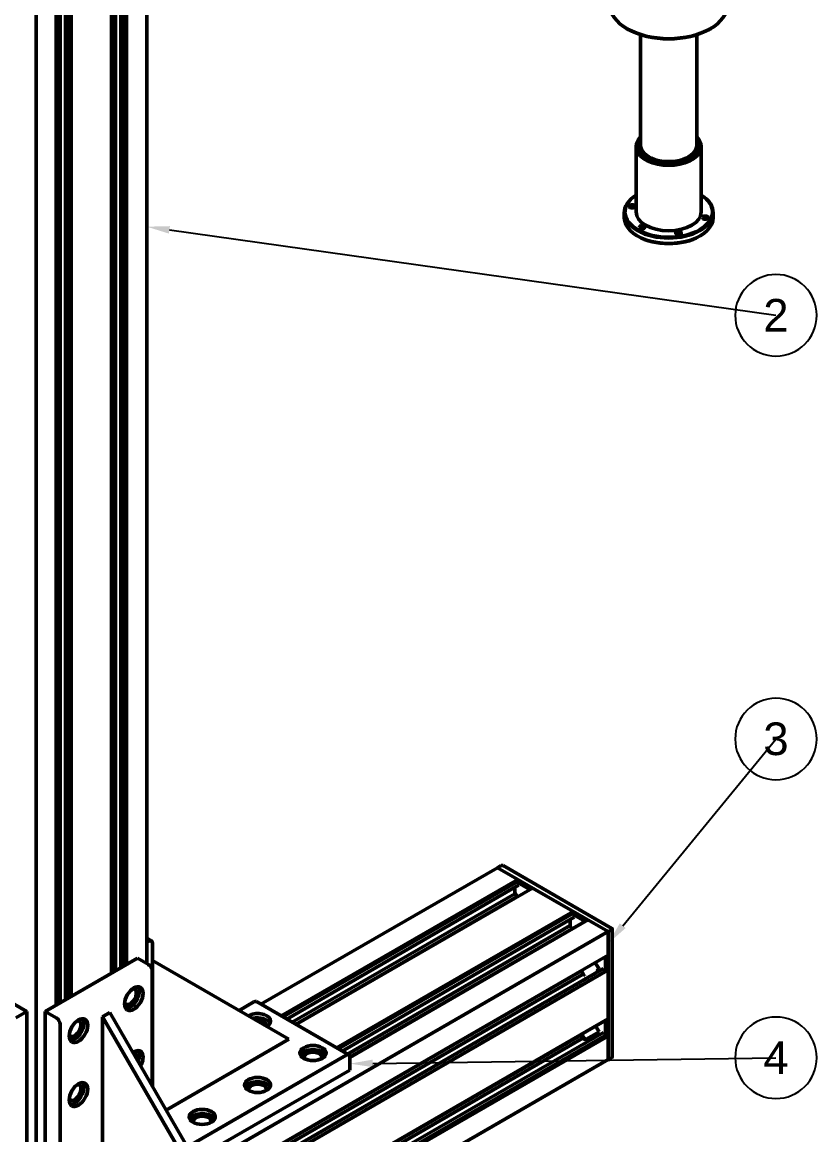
# Model space of a CAD drawing. Header units: millimetres. Extents: x 0 to 841, y 0 to 594.
# Drawn here: x 163.5 to 285.3, y 202.4 to 372.9 of the extents above; entities that cross this region are included whole.
import ezdxf
from ezdxf import colors
from ezdxf.entities.mleader import LeaderData, LeaderLine
from ezdxf.math import Vec2, Vec3

# ---------------------------------------------------------------- set-up
doc = ezdxf.new("R2010")
doc.units = ezdxf.units.MM
doc.header["$LTSCALE"] = 0.75
doc.layers.add('Balloons', color=7, linetype='Continuous', lineweight=25)
doc.layers.add('Visible', color=7, linetype='Continuous', lineweight=50)
doc.styles.get("Standard").update_dxf_attribs({"font": 'arial.ttf'})

# ---------------------------------------------------------------- blocks, each defined once
blk = doc.blocks.new('*B11')
at = {"transparency": 16777216}
for start, end in [(90, 270), (270, 90)]:
    blk.add_arc((0, 0), 6.25, start, end, dxfattribs=at)
at = {"transparency": 16777216, "insert": (0, 0), "char_height": 5, "attachment_point": 5}
blk.add_mtext('4', dxfattribs=at)
blk = doc.blocks.new('*B12')
at = {"transparency": 16777216}
for start, end in [(90, 270), (270, 90)]:
    blk.add_arc((0, 0), 6.25, start, end, dxfattribs=at)
at = {"transparency": 16777216, "insert": (0, 0), "char_height": 5, "attachment_point": 5}
blk.add_mtext('3', dxfattribs=at)
blk = doc.blocks.new('*B13')
at = {"transparency": 16777216}
for start, end in [(90, 270), (270, 90)]:
    blk.add_arc((0, 0), 6.25, start, end, dxfattribs=at)
at = {"transparency": 16777216, "insert": (0, 0), "char_height": 5, "attachment_point": 5}
blk.add_mtext('2', dxfattribs=at)

msp = doc.modelspace()

# ---------------------------------------------------------------- linework, layer by layer
at = {"layer": 'Visible', "extrusion": (-0.707107, -0.408248, 0.57735)}
for p, q in [((165.6257, 182.8882), (165.6257, 484.992)), ((182.5962, 228.612), (182.5962, 455.0009)), ((177.8303, 227.4934), (177.8303, 452.2493)), ((178.6435, 227.9629), (178.6435, 452.7188)), ((179.2092, 228.2895), (179.2092, 453.0454)), ((179.492, 228.4528), (179.492, 453.2087)), ((177.2151, 227.1383), (177.2151, 451.8942)), ((177.2646, 227.1668), (177.2646, 451.9227)), ((168.7298, 222.2393), (168.7298, 447.2739)), ((168.7793, 222.2679), (168.7793, 447.2472)), ((169.345, 222.5945), (169.345, 447.3504)), ((170.1582, 223.0639), (170.1582, 447.8198)), ((170.7239, 223.3905), (170.7239, 448.1464)), ((171.0067, 223.5538), (171.0067, 448.3097)), ((256.2767, 371.8745), (256.206, 371.9154)), ((268.8632, 371.8745), (268.934, 371.9154)), ((258.27, 354.0341), (258.27, 371.009)), ((266.87, 354.0341), (266.87, 371.009)), ((257.57, 343.8279), (257.57, 353.8708)), ((267.57, 343.8279), (267.57, 353.8708)), ((255.77, 342.9297), (255.77, 343.7462)), ((269.37, 342.9297), (269.37, 343.7462)), ((257.8324, 340.1128), (257.7617, 340.1536)), ((267.3076, 340.1128), (267.3783, 340.1536)), ((200.0985, 222.3702), (236.3363, 243.2921)), ((236.902, 243.6187), (236.3363, 243.2921)), ((236.3363, 243.2921), (253.3069, 233.4941)), ((236.3363, 243.2921), (239.4405, 241.4999)), ((253.8726, 233.984), (237.1849, 243.6187)), ((203.2027, 220.578), (239.4405, 241.4999)), ((203.4856, 220.4147), (239.5819, 241.2549)), ((204.0513, 220.0881), (239.5819, 240.6017)), ((239.4405, 241.4999), (239.5819, 241.2549)), ((239.5819, 241.2549), (239.5819, 240.6017)), ((239.5819, 240.9283), (241.2931, 239.9404)), ((204.8644, 219.6186), (238.9809, 239.3158)), ((205.4301, 219.292), (239.2637, 238.8259)), ((205.4796, 219.2634), (241.7174, 240.1853)), ((238.9809, 240.2547), (238.9809, 239.3158)), ((239.384, 238.8381), (238.9809, 239.5362)), ((238.9809, 239.3158), (239.2637, 238.8259)), ((239.2637, 238.8259), (239.3132, 238.7973)), ((241.7174, 240.1853), (247.9258, 236.6009)), ((211.688, 215.679), (247.9258, 236.6009)), ((211.9709, 215.5157), (248.0672, 236.356)), ((212.5366, 215.1891), (248.0672, 235.7028)), ((247.9258, 236.6009), (248.0672, 236.356)), ((248.0672, 236.356), (248.0672, 235.7028)), ((248.0672, 236.0294), (249.7784, 235.0414)), ((213.3497, 214.7196), (247.4662, 234.4168)), ((213.7219, 214.2813), (247.749, 233.9269)), ((213.7235, 214.2251), (250.2027, 235.2863)), ((247.4662, 235.3558), (247.4662, 234.4168)), ((247.4662, 234.4168), (247.749, 233.9269)), ((247.749, 233.9269), (247.7985, 233.8983)), ((250.2027, 235.2863), (253.3069, 233.4941)), ((253.3069, 233.4941), (253.8726, 233.8207)), ((253.9312, 214.3065), (253.9312, 233.9024)), ((182.5962, 232.4752), (183.2937, 232.0725)), ((182.8937, 232.0329), (182.5962, 231.8611)), ((190.6645, 197.3276), (253.3069, 233.4941)), ((253.3069, 213.8982), (253.3069, 233.4941)), ((253.3069, 233.4941), (253.3069, 229.9097)), ((183.4594, 209.8073), (183.4594, 231.7063)), ((164.2261, 221.2551), (150.0839, 229.4201)), ((181.182, 229.4285), (167.0399, 221.2636)), ((181.182, 229.4285), (182.8791, 228.4487)), ((204.3897, 217.0093), (183.4594, 229.0935)), ((192.2166, 194.6392), (253.3069, 229.9097)), ((251.3901, 228.8031), (251.3901, 228.7215)), ((251.4315, 228.5821), (251.8967, 227.7763)), ((252.8826, 229.6648), (252.8826, 227.6888)), ((183.4447, 227.4689), (183.4447, 209.8326)), ((192.2414, 194.5964), (249.0996, 227.4235)), ((192.5242, 194.1065), (249.3471, 226.9132)), ((192.9308, 193.4023), (252.5998, 227.8521)), ((193.2137, 192.9124), (253.1655, 227.5256)), ((249.0996, 227.4806), (249.0996, 227.3419)), ((249.2688, 227.4967), (249.2688, 227.5783)), ((249.6345, 226.7957), (249.3102, 227.3573)), ((251.5149, 227.7845), (251.9987, 227.5051)), ((251.8967, 227.7763), (251.7129, 227.6702)), ((252.5998, 227.8521), (253.1655, 227.5256)), ((253.1655, 227.5256), (253.2862, 227.3165)), ((253.3069, 227.2468), (253.3069, 220.1118)), ((196.753, 221.4184), (199.0157, 222.7248)), ((199.4157, 222.7644), (213.5578, 214.5995)), ((164.2261, 221.2551), (162.529, 220.2753)), ((164.2261, 183.6963), (164.2261, 221.2551)), ((167.0399, 221.2636), (167.0399, 183.7047)), ((168.7369, 220.2838), (167.0399, 221.2636)), ((175.808, 220.4471), (176.9394, 221.1003)), ((175.808, 189.5835), (175.808, 220.4471)), ((203.2437, 172.927), (175.808, 220.4471)), ((176.9394, 221.1003), (204.3751, 173.5802)), ((196.4593, 187.2908), (253.3069, 220.1118)), ((169.3026, 185.8276), (169.3026, 219.304)), ((251.4315, 218.9474), (251.8967, 218.1417)), ((252.8826, 219.8668), (252.8826, 217.8909)), ((204.3897, 217.0093), (185.5734, 206.1457)), ((196.484, 187.2479), (249.0996, 217.6255)), ((196.7669, 186.758), (249.395, 217.1429)), ((197.1735, 186.0538), (252.5998, 218.0542)), ((197.4563, 185.5639), (253.1655, 217.7276)), ((197.5977, 185.3189), (253.3069, 217.4826)), ((249.0996, 217.6827), (249.0996, 217.6256)), ((249.0996, 217.6256), (249.334, 217.2196)), ((249.6345, 217.161), (249.3102, 217.7227)), ((249.434, 217.1141), (249.6345, 216.9983)), ((251.8967, 218.1417), (249.905, 216.9918)), ((251.5714, 217.9539), (251.9987, 217.7072)), ((252.5998, 218.0542), (253.1655, 217.7276)), ((253.1655, 217.7276), (253.3069, 217.4826)), ((253.3069, 217.4826), (253.3069, 213.8982)), ((213.1578, 214.5599), (188.8261, 200.5119)), ((200.4299, 183.3697), (253.3069, 213.8982)), ((213.7235, 212.2737), (213.7235, 214.2333)), ((253.8726, 214.2248), (253.3069, 213.8982)), ((189.9574, 198.5523), (213.7235, 212.2737))]:
    msp.add_line(p, q, dxfattribs=at)
at = {"layer": 'Visible'}
for centre, major_axis, start_param, end_param in [((262.57, 375.5896), (-9, 0), 0, 3.14159265), ((262.57, 375.5079), (8.9, 0), 3.92699082, 5.49778714), ((262.57, 353.8708), (-5, 0), -0.53552665, 3.67711931), ((262.57, 353.9524), (4.4, 0), 2.92798607, 6.49679189), ((262.57, 354.0341), (4.3, 0), 3.14159265, 6.28318531), ((262.57, 343.7462), (6.8, 0), 2.39689687, 7.02788109), ((256.9676, 344.6946), (0.42, 0), 3.14159265, 9.42477796), ((262.57, 342.9297), (6.8, 0), 3.14159265, 6.28318531), ((262.57, 343.8279), (-5, 0), 0, 3.14159265), ((268.1724, 342.9612), (0.42, 0), 3.14159265, 9.42477796), ((237.0434, 243.537), (-0.2, 0), 3.92699082, 5.49778714), ((253.7312, 233.9024), (0.2, 0), -0.78539816, 0.78539816), ((182.8937, 231.3797), (0.4, 0.6928), -0.78539816, 0.78539816), ((251.5315, 228.6398), (-0.1, 0.1732), 0.78539816, 1.57079633), ((249.7759, 226.8773), (-0.1414, 0.2449), 1.57079633, 1.87182209), ((168.7369, 219.6306), (-0.4, 0.6928), 3.92699082, 5.49778714), ((251.5315, 219.0051), (-0.1, 0.1732), 1.20966622, 1.57079633), ((249.434, 217.2774), (-0.1, 0.1732), 1.57079633, 2.35619449), ((249.7759, 217.2427), (-0.1414, 0.2449), 1.57079633, 3.05790223), ((213.1578, 213.9067), (0.4, 0.6928), -0.78539816, 0.78539816)]:
    msp.add_ellipse(centre, major_axis=major_axis, ratio=0.57735027, start_param=start_param, end_param=end_param, dxfattribs=at)
at = {"layer": 'Visible', "extrusion": (-2e-16, -1e-16, -1)}
msp.add_ellipse((262.57, 353.9524), major_axis=(4.9, 0), ratio=0.57735027, start_param=-0.50006579, end_param=3.64165844, dxfattribs=at)
at = {"layer": 'Visible', "extrusion": (0, 1e-16, -1)}
msp.add_ellipse((262.57, 343.8279), major_axis=(-6.7, 0), ratio=0.57735027, start_param=2.41323504, end_param=7.01154292, dxfattribs=at)
at = {"layer": 'Visible'}
for centre in [(258.4688, 341.46), (264.0711, 340.5933)]:
    msp.add_ellipse(centre, major_axis=(-0.42, 0), ratio=0.57735027, dxfattribs=at)
at = {"layer": 'Visible', "extrusion": (-1e-16, -3e-16, -1)}
msp.add_ellipse((262.57, 342.8481), major_axis=(-6.7, 0), ratio=0.57735027, start_param=3.92699082, end_param=5.49778714, dxfattribs=at)
at = {"layer": 'Visible', "extrusion": (-1e-16, 0, -1)}
for centre, major_axis, start_param, end_param in [((182.8791, 227.7955), (-0.4, 0.6928), 0.78539816, 2.35619449), ((253.2362, 227.2876), (-0.05, 0.0866), 1.57082386, 2.35619449), ((180.6163, 223.2232), (1, 1.7321), 3.14159265, 9.42477796), ((199.0157, 222.0716), (0.4, 0.6928), -0.78539816, 0), ((172.131, 218.3242), (1, 1.7321), 3.14159265, 9.42477796), ((199.5814, 219.7854), (-2, 0), 0.78539816, 3.92699082), ((180.6163, 213.4252), (1, 1.7321), -0.8831661, 1.52666721), ((208.0667, 214.8865), (-2, 0), 1.57079633, 7.85398163), ((208.0667, 214.2333), (-2, 0), 0.28675655, 2.8548361), ((253.7312, 214.3065), (-0.2, 0), 3.14159265, 3.92699082), ((172.131, 208.5262), (1, 1.7321), 3.14159265, 9.42477796), ((199.5814, 209.9875), (-2, 0), 1.57079633, 7.85398163), ((199.5814, 209.3343), (-2, 0), 0.28675655, 2.8548361), ((191.0961, 205.0885), (2, 0), -1.57079633, 4.71238898), ((191.0961, 204.4353), (-2, 0), 0.28675655, 2.8548361)]:
    msp.add_ellipse(centre, major_axis=major_axis, ratio=0.57735027, start_param=start_param, end_param=end_param, dxfattribs=at)
at = {"layer": 'Visible', "extrusion": (-2e-16, 0, -1)}
msp.add_ellipse((249.4102, 227.4151), major_axis=(-0.1, 0.1732), ratio=0.57735027, start_param=-1.57079633, end_param=-0.78539816, dxfattribs=at)
at = {"layer": 'Visible', "extrusion": (-1e-16, -1e-16, -1)}
for centre, end_param in [((180.0506, 223.5498), 3.43980237), ((171.5653, 218.6508), 3.43980237), ((180.0506, 213.7518), 0.97346282), ((171.5653, 208.8528), 3.43980237)]:
    msp.add_ellipse(centre, major_axis=(0.675, 1.1691), ratio=0.57735027, start_param=-0.29820972, end_param=end_param, dxfattribs=at)
at = {"layer": 'Visible', "extrusion": (0, -3e-16, -1)}
for centre, end_param in [((180.0506, 223.5498), 2.8548361), ((171.5653, 218.6508), 2.8548361), ((180.0506, 213.7518), 1.32607744), ((171.5653, 208.8528), 2.8548361)]:
    msp.add_ellipse(centre, major_axis=(1, 1.7321), ratio=0.57735027, start_param=0.28675655, end_param=end_param, dxfattribs=at)
at = {"layer": 'Visible', "extrusion": (0, 0, -1)}
for centre, major_axis, start_param, end_param in [((199.5814, 219.1322), (-2, 0), 1.19691501, 2.8548361), ((249.4102, 217.7804), (-0.1, 0.1732), -1.57079633, -1.20966622)]:
    msp.add_ellipse(centre, major_axis=major_axis, ratio=0.57735027, start_param=start_param, end_param=end_param, dxfattribs=at)
at = {"layer": 'Visible', "extrusion": (-1e-16, 1e-16, -1)}
msp.add_ellipse((199.5814, 219.1322), major_axis=(1.35, 0), ratio=0.57735027, start_param=4.56126447, end_param=6.43430982, dxfattribs=at)
at = {"layer": 'Visible', "extrusion": (-1e-16, -2e-16, -1)}
msp.add_ellipse((249.7759, 217.0799), major_axis=(-0.2, 0), ratio=0.57735027, start_param=4.01068124, end_param=5.49778714, dxfattribs=at)
at = {"layer": 'Visible', "extrusion": (-3e-16, -2e-16, -1)}
for centre, major_axis, start_param, end_param in [((208.0667, 214.2333), (1.35, 0), 2.84338293, 6.58139503), ((199.5814, 209.3343), (1.35, 0), 2.84338293, 6.58139503), ((191.0961, 204.4353), (-1.35, 0), -0.29820972, 3.43980237)]:
    msp.add_ellipse(centre, major_axis=major_axis, ratio=0.57735027, start_param=start_param, end_param=end_param, dxfattribs=at)

# ---------------------------------------------------------------- leaders
at = {"layer": 'Balloons'}
ml = msp.add_multileader_block('Standard', dxfattribs=at)
ml.set_content('*B13', color=256)
ml.set_leader_properties()
ml.build(insert=Vec2(0, 0))
ml.multileader.update_dxf_attribs({"has_dogleg": 0, "arrow_head_size": 3.5, "block_connection_type": 1})
ctx = ml.context
ctx.base_point, ctx.char_height, ctx.arrow_head_size = Vec3(279.0066, 327.9905), 3.5, 3.5
ctx.attachment_type = 1
notes = []
notes.append((ctx, [(0, (1, 1, 0), (271.0066, 327.9905), (1, 0), 8, [(0, [(182.5962, 341.5724)], 0, [])])]))
ctx.block.insert = Vec3(279.0066, 327.9905)
ml = msp.add_multileader_block('Standard', dxfattribs=at)
ml.set_content('*B12', color=256)
ml.set_leader_properties()
ml.build(insert=Vec2(0, 0))
ml.multileader.update_dxf_attribs({"has_dogleg": 0, "arrow_head_size": 3.5, "block_connection_type": 1})
ctx = ml.context
ctx.base_point, ctx.char_height, ctx.arrow_head_size = Vec3(279.0066, 263.0265), 3.5, 3.5
ctx.attachment_type = 1
notes.append((ctx, [(0, (1, 1, 0), (271.0066, 263.0265), (1, 0), 8, [(0, [(253.3069, 231.7019)], 0, [])])]))
ctx.block.insert = Vec3(279.0066, 263.0265)
ml = msp.add_multileader_block('Standard', dxfattribs=at)
ml.set_content('*B11', color=256)
ml.set_leader_properties()
ml.build(insert=Vec2(0, 0))
ml.multileader.update_dxf_attribs({"has_dogleg": 0, "arrow_head_size": 3.5, "block_connection_type": 1})
ctx = ml.context
ctx.base_point, ctx.char_height, ctx.arrow_head_size = Vec3(279.0066, 214.1584), 3.5, 3.5
ctx.attachment_type = 1
notes.append((ctx, [(0, (1, 1, 0), (271.0066, 214.1584), (1, 0), 8, [(0, [(213.7235, 213.2535)], 0, [])])]))
ctx.block.insert = Vec3(279.0066, 214.1584)
for ctx, leaders in notes:
    for number, flags, end, landing, length, lines in leaders:
        leader = LeaderData()
        leader.index, (leader.has_last_leader_line, leader.has_dogleg_vector, leader.attachment_direction) = number, flags
        leader.last_leader_point, leader.dogleg_vector, leader.dogleg_length = Vec3(end), Vec3(landing), length
        for number, points, colour, breaks in lines:
            line = LeaderLine()
            line.index, line.vertices, line.color, line.breaks = number, Vec3.list(points), colors.encode_raw_color(colour), breaks
            leader.lines.append(line)
        ctx.leaders.append(leader)

doc.saveas('drawing.dxf')
